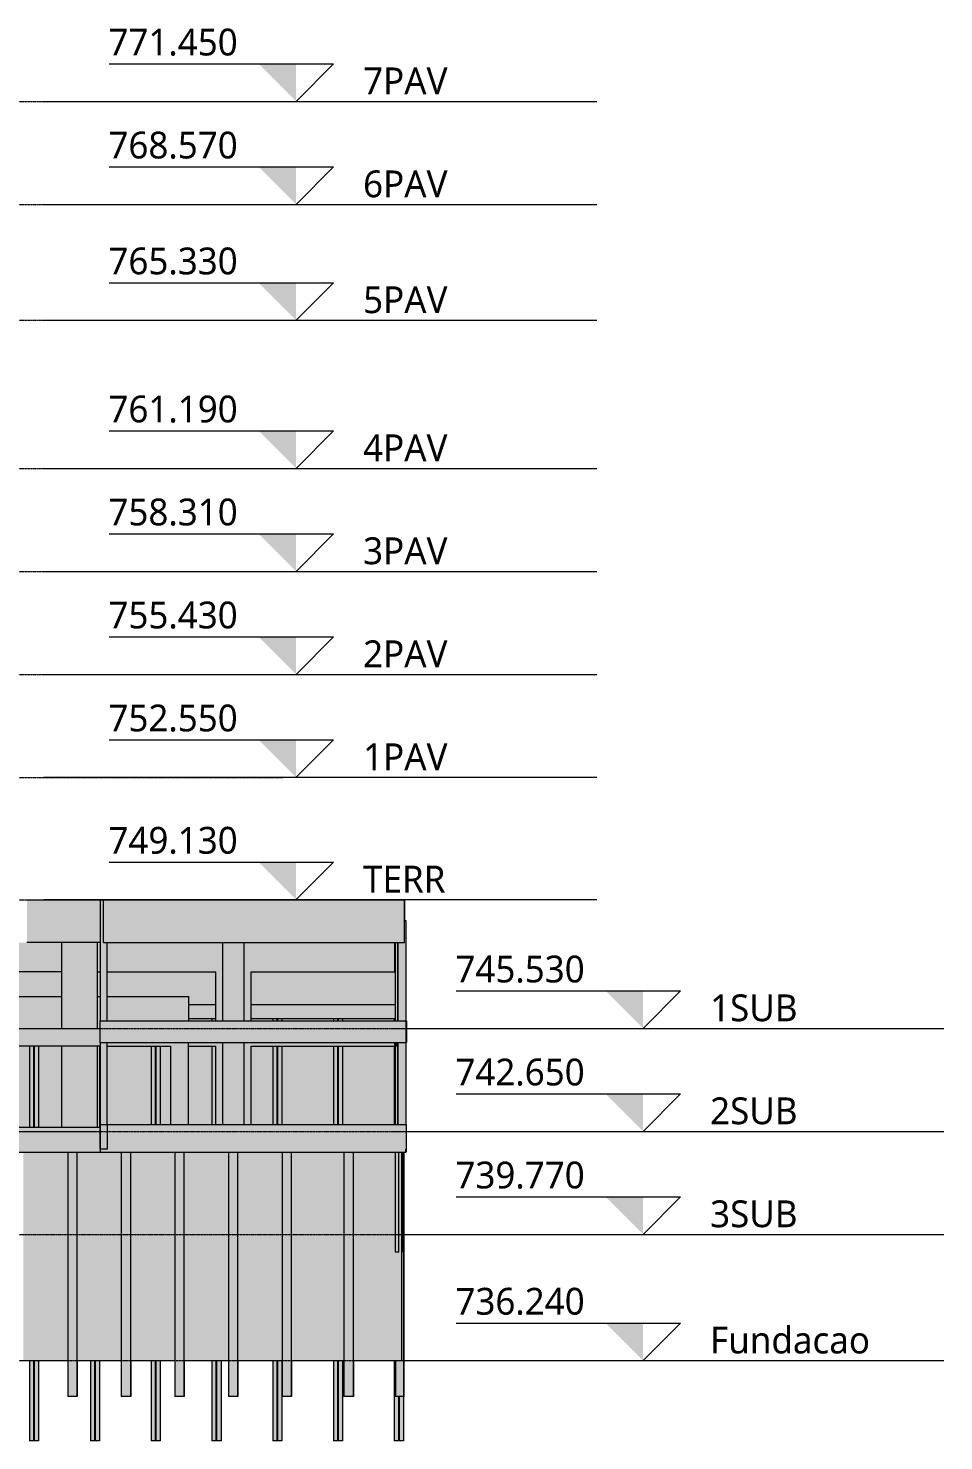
# Model space of a CAD drawing. Header units: centimetres. Extents: x -1475 to 26035, y -1239 to 84208.
# Drawn here: x 16246 to 18806, y 73400 to 77350 of the extents above; entities that cross this region are included whole.
import ezdxf

# ---------------------------------------------------------------- set-up
doc = ezdxf.new("R2010")
doc.units = ezdxf.units.CM
doc.linetypes.add('Centro', pattern=[3.175, 0.635, -0.47625, 1.5875, -0.47625])
for name, color, linetype, lineweight in [('A-FLOR-LEVL', 7, 'Continuous', 9), ('A-WALL', 7, 'Continuous', 9), ('S-BEAM', 7, 'Continuous', 9), ('S-COLS', 7, 'Continuous', 9), ('S-FNDN', 7, 'Continuous', 9)]:
    doc.layers.add(name, color=color, linetype=linetype, lineweight=lineweight)
doc.styles.add('Gadugi_6', font='gadugi.ttf', dxfattribs={"height": 75})

# ---------------------------------------------------------------- blocks, each defined once
blk = doc.blocks.new('Estaca W Gerdau - W250X73-V4-CT202 - CORTE ESQ_ DINF')
at = {"layer": 'S-FNDN', "true_color": 0xacb7d2}
for points in [[(473.6, 73524), (499, 73524), (499, 74207), (473.6, 74207), (473.6, 73528.9)], [(499, 73524), (499.9, 73524), (499.9, 73624), (499, 73624), (499, 73528.9)], [(499.9, 73524), (500, 73524), (499.9, 73528.9)]]:
    blk.add_hatch(color=9, dxfattribs=at).paths.add_polyline_path(points, flags=0)
at = {"layer": 'S-FNDN'}
for p, q in [((473.6, 74207), (473.6, 73524)), ((499, 74207), (499, 73524)), ((499, 74207), (499, 73524)), ((499.9, 73624), (499.9, 73524)), ((500, 73524), (500, 73624)), ((499, 73524), (473.6, 73524)), ((499.9, 73524), (499, 73524)), ((499, 73524), (499, 73524)), ((500, 73524), (499.9, 73524))]:
    blk.add_line(p, q, dxfattribs=at)
blk = doc.blocks.new('Estaca W Gerdau - W250X73-V5-CT202 - CORTE ESQ_ DINF')
at = {"layer": 'S-FNDN', "true_color": 0xacb7d2}
for points in [[(1073.2, 73524), (1098.5, 73524), (1098.5, 74207), (1073.2, 74207), (1073.2, 73624)], [(1099.5, 73524), (1099.5, 73624), (1098.6, 73624), (1098.6, 73524)]]:
    blk.add_hatch(color=9, dxfattribs=at).paths.add_polyline_path(points, flags=0)
at = {"layer": 'S-FNDN'}
for p, q in [((1073.2, 74207), (1073.2, 73524)), ((1098.5, 74207), (1098.5, 73524)), ((1098.6, 74207), (1098.6, 73524)), ((1099.5, 73624), (1099.5, 73524)), ((1099.5, 73524), (1099.5, 73624)), ((1098.5, 73524), (1073.2, 73524)), ((1099.5, 73524), (1098.5, 73524)), ((1098.6, 73524), (1098.5, 73524)), ((1099.5, 73524), (1099.5, 73524))]:
    blk.add_line(p, q, dxfattribs=at)
blk = doc.blocks.new('Estaca W Gerdau - W250X73-3510941-CT202 - CORTE ESQ_ DINF')
at = {"layer": 'S-FNDN', "true_color": 0xacb7d2}
for points in [[(2607.3, 73524), (2610.3, 73524), (2610.3, 74207), (2607.9, 74207), (2607.4, 73927), (2607.3, 73927), (2607.3, 73624), (2590.3, 73624), (2590.3, 73524), (2606.6, 73524)], [(2611.4, 73524), (2611.6, 73524), (2611.4, 74207), (2610.3, 74207), (2610.3, 73524), (2611, 73524)], [(2613, 73524), (2613, 74207), (2611.6, 74207), (2611.6, 73524)], [(2587.6, 73524), (2589.1, 73524), (2589.1, 73624), (2587.6, 73624)], [(2589.2, 73524), (2590.3, 73524), (2590.2, 73624), (2589.1, 73624), (2589.1, 73524)]]:
    blk.add_hatch(color=9, dxfattribs=at).paths.add_polyline_path(points, flags=0)
at = {"layer": 'S-FNDN'}
for p, q in [((2611.6, 74207), (2611.6, 73524)), ((2613, 74207), (2613, 73524)), ((2587.6, 73624), (2587.6, 73524)), ((2587.6, 73524), (2587.6, 73624)), ((2589.1, 73624), (2589.1, 73524)), ((2589.1, 73524), (2587.6, 73524)), ((2587.6, 73524), (2587.6, 73524)), ((2590.3, 73524), (2589, 73524)), ((2610.3, 73524), (2590.3, 73524)), ((2611.6, 73524), (2610.3, 73524)), ((2613, 73524), (2611.6, 73524)), ((2611.6, 73524), (2611.6, 73524))]:
    blk.add_line(p, q, dxfattribs=at)
blk = doc.blocks.new('Estaca W Gerdau - W250X73-3554793-CT202 - CORTE ESQ_ DINF')
at = {"layer": 'S-FNDN', "true_color": 0xacb7d2}
h = blk.add_hatch(color=9, dxfattribs=at)
h.paths.add_polyline_path([(1591.432686, 73400), (1591.432686, 73624), (1566.032686, 73624), (1566.032686, 73400)], flags=0)
h.paths.add_polyline_path([(1581.881066, 74277.002), (1591.432686, 74277.002), (1591.432686, 74503.003), (1566.032686, 74503.003), (1566.032686, 74277.002)], flags=0)
at = {"layer": 'S-FNDN'}
for p, q in [((1566.032686, 74503.003), (1566.032686, 74277.002)), ((1578.335811, 74277.002), (1578.335811, 74503.003)), ((1579.129561, 74503.003), (1579.129561, 74277.002)), ((1591.432686, 74503.003), (1591.432686, 74277.002)), ((1566.032686, 73624), (1566.032686, 73400)), ((1578.335811, 73400), (1578.335811, 73624)), ((1579.129561, 73624), (1579.129561, 73400)), ((1591.432686, 73624), (1591.432686, 73400)), ((1591.432686, 73400), (1566.032686, 73400))]:
    blk.add_line(p, q, dxfattribs=at)
blk = doc.blocks.new('Estaca W Gerdau - W250X73-V10-CT202 - CORTE ESQ_ DINF')
at = {"layer": 'S-FNDN', "true_color": 0xacb7d2}
h = blk.add_hatch(color=9, dxfattribs=at)
h.paths.add_polyline_path([(1761.4, 73400), (1761.4, 73624), (1736, 73624), (1736, 73400)], flags=0)
h.paths.add_polyline_path([(1761.4, 74277), (1761.4, 74503), (1755.8, 74503), (1755.8, 74277)], flags=0)
at = {"layer": 'S-FNDN'}
for p, q in [((1761.4, 74503), (1761.4, 74277)), ((1736, 73624), (1736, 73400)), ((1748.3, 73400), (1748.3, 73624)), ((1749.1, 73624), (1749.1, 73400)), ((1761.4, 73624), (1761.4, 73400)), ((1761.4, 73400), (1736, 73400))]:
    blk.add_line(p, q, dxfattribs=at)
blk = doc.blocks.new('Estaca W Gerdau - W250X73-V11-CT202 - CORTE ESQ_ DINF')
at = {"layer": 'S-FNDN', "true_color": 0xacb7d2}
h = blk.add_hatch(color=9, dxfattribs=at)
h.paths.add_polyline_path([(1931.432686, 73400), (1931.432686, 73624), (1906.032686, 73624), (1906.032686, 73400)], flags=0)
h.paths.add_polyline_path([(1931.432686, 74284.002), (1931.432686, 74503.003), (1906.032686, 74503.003), (1906.032686, 74284.002)], flags=0)
at = {"layer": 'S-FNDN'}
for p, q in [((1906.032686, 74503.003), (1906.032686, 74284.002)), ((1918.335811, 74284.002), (1918.335811, 74503.003)), ((1919.129561, 74503.003), (1919.129561, 74284.002)), ((1931.432686, 74503.003), (1931.432686, 74284.002)), ((1906.032686, 73624), (1906.032686, 73400)), ((1918.335811, 73400), (1918.335811, 73624)), ((1919.129561, 73624), (1919.129561, 73400)), ((1931.432686, 73624), (1931.432686, 73400)), ((1931.432686, 73400), (1906.032686, 73400))]:
    blk.add_line(p, q, dxfattribs=at)
blk = doc.blocks.new('Estaca W Gerdau - W250X73-V12-CT202 - CORTE ESQ_ DINF')
at = {"layer": 'S-FNDN', "true_color": 0xacb7d2}
h = blk.add_hatch(color=9, dxfattribs=at)
h.paths.add_polyline_path([(2101.4, 73400), (2101.4, 73624), (2076, 73624), (2076, 73400)], flags=0)
h.paths.add_polyline_path([(2076, 74284), (2085.8, 74284), (2085.8, 74503), (2076, 74503), (2076, 74285.4)], flags=0)
h.paths.add_polyline_path([(2076, 74574), (2085.8, 74574), (2085.8, 74580), (2076, 74580)], flags=0)
at = {"layer": 'S-FNDN'}
for p, q in [((2076, 74580), (2076, 74574)), ((2076, 74503), (2076, 74284)), ((2076, 73624), (2076, 73400)), ((2088.3, 73400), (2088.3, 73624)), ((2089.1, 73624), (2089.1, 73400)), ((2101.4, 73624), (2101.4, 73400)), ((2101.4, 73400), (2076, 73400))]:
    blk.add_line(p, q, dxfattribs=at)
blk = doc.blocks.new('Estaca W Gerdau - W250X73-V13-CT202 - CORTE ESQ_ DINF')
at = {"layer": 'S-FNDN', "true_color": 0xacb7d2}
h = blk.add_hatch(color=9, dxfattribs=at)
h.paths.add_polyline_path([(2271.432686, 73400), (2271.432686, 73624), (2246.032686, 73624), (2246.032686, 73400)], flags=0)
h.paths.add_polyline_path([(2246.032686, 74284.002), (2271.432686, 74284.002), (2271.432686, 74503.003), (2246.032686, 74503.003), (2246.032686, 74378.30451)], flags=0)
h.paths.add_polyline_path([(2246.032686, 74574.003), (2271.432686, 74574.003), (2271.432686, 74580.003), (2246.032686, 74580.003)], flags=0)
at = {"layer": 'S-FNDN'}
for p, q in [((2246.032686, 74580.003), (2246.032686, 74574.003)), ((2258.335811, 74574.003), (2258.335811, 74580.003)), ((2259.129561, 74580.003), (2259.129561, 74574.003)), ((2271.432686, 74580.003), (2271.432686, 74574.003)), ((2246.032686, 74503.003), (2246.032686, 74284.002)), ((2258.335811, 74284.002), (2258.335811, 74503.003)), ((2259.129561, 74503.003), (2259.129561, 74284.002)), ((2271.432686, 74503.003), (2271.432686, 74284.002)), ((2246.032686, 73624), (2246.032686, 73400)), ((2258.335811, 73400), (2258.335811, 73624)), ((2259.129561, 73624), (2259.129561, 73400)), ((2271.432686, 73624), (2271.432686, 73400)), ((2271.432686, 73400), (2246.032686, 73400))]:
    blk.add_line(p, q, dxfattribs=at)
blk = doc.blocks.new('Estaca W Gerdau - W250X73-V16-CT202 - CORTE ESQ_ DINF')
at = {"layer": 'S-FNDN', "true_color": 0xacb7d2}
h = blk.add_hatch(color=9, dxfattribs=at)
h.paths.add_polyline_path([(2611.4, 73400), (2611, 73524), (2587.6, 73524), (2587.6, 73624), (2586, 73624), (2586, 73400)], flags=0)
h.paths.add_polyline_path([(2586.2, 74284), (2587.9, 74284), (2587.9, 74514), (2586.2, 74514), (2586, 74284)], flags=0)
h.paths.add_polyline_path([(2587.9, 74574), (2587.5, 74580), (2586, 74580), (2586, 74574), (2587.5, 74574)], flags=0)
at = {"layer": 'S-FNDN'}
for p, q in [((2586, 74580), (2586, 74574)), ((2586, 74503), (2586, 74284)), ((2586, 73624), (2586, 73400)), ((2598.3, 73400), (2598.3, 73524)), ((2599.1, 73524), (2599.1, 73400)), ((2611.4, 73524), (2611.4, 73400)), ((2611.4, 73400), (2586, 73400))]:
    blk.add_line(p, q, dxfattribs=at)
blk = doc.blocks.new('Nível - NÍVEL - CORTE ESQUEMÁTICO-903305-CT202 - CORTE ESQ_ DINF')
at = {"layer": 'A-FLOR-LEVL'}
blk.add_hatch(color=256, dxfattribs=at).paths.add_polyline_path([(2311.4, 76962.2), (2311.4, 76857.1), (2206.3, 76962.2)], flags=0)
for p, q in [((1788.5, 76962.2), (2416.4, 76962.2)), ((2311.4, 76857.1), (2416.4, 76962.2)), ((1605.9, 76857.1), (3152.1, 76857.1))]:
    blk.add_line(p, q, dxfattribs=at)

msp = doc.modelspace()

# ---------------------------------------------------------------- hatches: boundary and pattern name
at = {"layer": 'A-WALL', "true_color": 0xc0c0c0}
h = msp.add_hatch(color=9, dxfattribs=at)
h.paths.add_polyline_path([(16249.8, 74277), (16249.8, 74503), (16202.51, 74503), (16202.51, 74277)], flags=0)
h.paths.add_polyline_path([(16275.2, 74277), (16339.51, 74277), (16339.51, 74503), (16275.2, 74503), (16275.2, 74378.3)], flags=0)
h.paths.add_polyline_path([(16446.84, 74277), (16447.43, 74277), (16447.07, 74503), (16445.2, 74503), (16445.2, 74277)], flags=0)
h.paths.add_polyline_path([(16466.51, 74284), (16589.8, 74284), (16589.8, 74503), (16466.43, 74503), (16466.43, 74284)], flags=0)
h.paths.add_polyline_path([(16615.2, 74284), (16644.01, 74284), (16644.01, 74503), (16615.2, 74503), (16615.2, 74378.3)], flags=0)
h.paths.add_polyline_path([(16694.01, 74284), (16759.8, 74284), (16759.8, 74503), (16694.01, 74503), (16694.01, 74378.3)], flags=0)
h.paths.add_polyline_path([(16869.51, 74284), (16929.8, 74284), (16929.8, 74503), (16869.51, 74503), (16869.51, 74378.3)], flags=0)
h.paths.add_polyline_path([(16955.2, 74284), (17099.8, 74284), (17099.8, 74503), (16955.2, 74503), (16955.2, 74378.3)], flags=0)
h.paths.add_polyline_path([(17125.2, 74284), (17269.8, 74284), (17269.8, 74503), (17125.2, 74503), (17125.2, 74332.62)], flags=0)
h.paths.add_polyline_path([(17269.8, 74574), (17269.8, 74580), (17125.2, 74580), (17125.2, 74574), (17193.02, 74574)], flags=0)
h.paths.add_polyline_path([(16929.8, 74574), (16929.8, 74580), (16869.51, 74580), (16869.51, 74574), (16924.33, 74574)], flags=0)
h.paths.add_polyline_path([(16694.01, 74574), (16759.8, 74574), (16759.8, 74580), (16694.01, 74580)], flags=0)
h.paths.add_polyline_path([(16955.2, 74574), (17099.8, 74574), (17099.8, 74580), (16955.2, 74580)], flags=0)
h = msp.add_hatch(color=9, dxfattribs=at)
h.paths.add_polyline_path([(15338.15, 73624), (15457.14, 73624), (15457.14, 74207), (15338.15, 74207), (15338.15, 73824.62)], flags=0)
h.paths.add_polyline_path([(15482.58, 73624), (15607, 73624), (15606.96, 74207), (15482.58, 74207), (15482.58, 73824.62)], flags=0)
h.paths.add_polyline_path([(15632.43, 73624), (15756.93, 73624), (15756.93, 74207), (15632.43, 74207), (15632.43, 73640.06)], flags=0)
h.paths.add_polyline_path([(15782.36, 73624), (15906.82, 73624), (15906.82, 74207), (15782.36, 74207), (15782.36, 73640.06)], flags=0)
h.paths.add_polyline_path([(16466.07, 73624), (16466.07, 74207), (16447.51, 74207), (16447.29, 74207), (16381.92, 74207), (16381.92, 73624), (16453.84, 73624)], flags=0)
h.paths.add_polyline_path([(16356.49, 73624), (16356.49, 74207), (16232.03, 74207), (16232.03, 73624), (16265.64, 73624)], flags=0)
h.paths.add_polyline_path([(15932.25, 73624), (16056.71, 73624), (16056.71, 74207), (15932.25, 74207), (15932.25, 73824.62)], flags=0)
h.paths.add_polyline_path([(16082.14, 73624), (16206.6, 73624), (16206.6, 74207), (16082.14, 74207), (16082.14, 73824.62)], flags=0)
h = msp.add_hatch(color=9, dxfattribs=at)
h.paths.add_polyline_path([(16466.07, 73624), (16506.38, 73624), (16506.38, 74207), (16466.07, 74207), (16466.07, 73640.06)], flags=0)
h.paths.add_polyline_path([(16531.81, 73624), (16656.27, 73624), (16656.27, 74207), (16531.81, 74207), (16531.81, 73640.06)], flags=0)
h.paths.add_polyline_path([(17206.62, 73624), (17290.38, 73624), (17290.38, 74207), (17282.13, 74207), (17282.13, 73927), (17272.63, 73927), (17272.63, 74207), (17154.36, 74207), (17154.36, 73624)], flags=0)
h.paths.add_polyline_path([(17128.92, 73624), (17128.92, 74207), (16981.48, 74207), (16981.48, 73624), (17112.52, 73624)], flags=0)
h.paths.add_polyline_path([(16681.7, 73624), (16806.16, 73624), (16806.16, 74207), (16681.7, 74207), (16681.7, 73824.62)], flags=0)
h.paths.add_polyline_path([(16831.59, 73624), (16956.05, 73624), (16956.05, 74207), (16831.59, 74207), (16831.59, 73824.62)], flags=0)
h = msp.add_hatch(color=9, dxfattribs=at)
h.paths.add_polyline_path([(17272.63, 73927), (17282.13, 73927), (17281.87, 74207), (17272.63, 74207), (17272.63, 74009.18)], flags=0)
h.paths.add_polyline_path([(17291.63, 73927), (17291.63, 74207), (17290.39, 74207), (17290.39, 73977), (17291.18, 73977), (17291.18, 73927)], flags=0)
msp.add_hatch(color=9, dxfattribs=at).paths.add_polyline_path([(17290.38, 73624), (17291.03, 73624), (17291.03, 73927), (17290.38, 73927), (17290.38, 73640.06)], flags=0)
at = {"layer": 'S-BEAM', "true_color": 0xc0c0c0}
for points in [[(16439.51, 74793), (16447.43, 74793.02), (16447.43, 74913), (16242.51, 74913), (16242.51, 74793), (16389.34, 74793)], [(17112.52, 74793), (17297.81, 74793), (17297.81, 74913), (16456.32, 74913), (16456.32, 74793), (16924.33, 74793)], [(17297.81, 74793), (17298.14, 74793), (17297.81, 74840.35)], [(16202.51, 74553), (16339.51, 74553), (16339.51, 74642), (16194.01, 74642), (16194.01, 74553)], [(16675.01, 74574), (16694.01, 74574), (16694.01, 74642), (16675.01, 74642), (16675.01, 74580)], [(17112.52, 74514), (17302.81, 74514), (17302.81, 74574), (16447.07, 74574), (16447.07, 74514), (16924.33, 74514)], [(17303.18, 74514), (17303.54, 74514), (17303.18, 74574)], [(16447.43, 74503), (16447.07, 74553), (16106.51, 74553), (16106.51, 74503), (16447.07, 74503)], [(16694.01, 74503), (16769.51, 74503), (16769.51, 74514), (16694.01, 74514)], [(16955.2, 74503), (17270, 74503), (17269.8, 74514), (16869.51, 74514), (16869.51, 74503), (16929.8, 74503)], [(17271.78, 74503), (17273.38, 74503), (17273.05, 74514), (17271.78, 74514)], [(17279.07, 74503), (17279.07, 74514), (17273.38, 74514), (17273.38, 74503)], [(15795.16, 74207), (16446.84, 74207), (16446.84, 74265), (15337.92, 74265), (15338.15, 74207), (15701.06, 74207)], [(16106.51, 74265), (16447.43, 74265.01), (16447.43, 74277), (15839.51, 74277), (15839.51, 74265), (16077.45, 74265)], [(16981.43, 74207), (17301.95, 74207), (17301.95, 74284), (16447.51, 74284), (16447.51, 74207), (16956.05, 74207)], [(17303.14, 74215), (17303.21, 74215), (17303.18, 74284), (17301.95, 74284), (17301.95, 74215)], [(17301.95, 74207), (17303.14, 74207), (17303.14, 74215), (17301.95, 74215)], [(17291.03, 73927), (17291.18, 73927), (17291, 73977), (17290.38, 73977), (17290.39, 73927)]]:
    msp.add_hatch(color=9, dxfattribs=at).paths.add_polyline_path(points, flags=0)
h = msp.add_hatch(color=9, dxfattribs=at)
h.paths.add_polyline_path([(16183.51, 74711), (16339.51, 74711), (16339.51, 74793), (16183.51, 74793), (16183.51, 74747.43)], flags=0)
h.paths.add_polyline_path([(16547.94, 74711), (16769.51, 74711), (16769.51, 74793), (16466.43, 74793), (16466.43, 74711)], flags=0)
h.paths.add_polyline_path([(17270, 74711), (17270, 74793), (16869.51, 74793), (16869.51, 74711), (17145.31, 74711)], flags=0)
h.paths.add_polyline_path([(16439.51, 74711), (16447.43, 74711), (16447.43, 74793), (16439.51, 74793), (16439.51, 74713.67)], flags=0)
h = msp.add_hatch(color=9, dxfattribs=at)
h.paths.add_polyline_path([(16769.51, 74620), (16769.51, 74711), (16466.43, 74711), (16466.43, 74642), (16694.01, 74642), (16694.01, 74620), (16736.13, 74620)], flags=0)
h.paths.add_polyline_path([(17270, 74620), (17271.68, 74620), (17271.53, 74723), (17270, 74723), (17270, 74711), (16869.51, 74711), (16869.51, 74620), (17112.52, 74620)], flags=0)
h.paths.add_polyline_path([(16447.43, 74642), (16447.43, 74711), (16439.51, 74711), (16439.51, 74642)], flags=0)
h.paths.add_polyline_path([(16202.51, 74642), (16339.51, 74642), (16339.51, 74711), (16202.51, 74711)], flags=0)
h = msp.add_hatch(color=9, dxfattribs=at)
h.paths.add_polyline_path([(16644.01, 74503), (16644.01, 74514), (16466.43, 74514), (16466.43, 74503), (16578.16, 74503)], flags=0)
h.paths.add_polyline_path([(16447.07, 74553), (16447.43, 74642), (16439.51, 74642), (16439.51, 74553)], flags=0)
h.paths.add_polyline_path([(16547.94, 74574), (16675.01, 74574), (16675.01, 74642), (16466.43, 74642), (16466.43, 74574), (16537.83, 74574)], flags=0)
h = msp.add_hatch(color=9, dxfattribs=at)
h.paths.add_polyline_path([(17271.68, 74580), (17271.34, 74620), (16869.51, 74620), (16869.51, 74580), (17271.26, 74580)], flags=0)
h.paths.add_polyline_path([(16736.13, 74580), (16769.51, 74580), (16769.51, 74620), (16694.01, 74620), (16694.01, 74580)], flags=0)
at = {"layer": 'S-COLS', "true_color": 0xc0c0c0}
for points in [[(16456.32, 74574), (16466.43, 74574), (16466.43, 74793), (16456.32, 74793), (16456.32, 74913), (16447.43, 74912.98), (16447.43, 74574)], [(17290.39, 74284), (17303.18, 74284), (17302.81, 74854), (17298.14, 74854), (17297.81, 74793), (17279.18, 74793), (17279.18, 74574), (17303.09, 74574), (17302.81, 74514), (17279.18, 74514), (17279.18, 74284), (17290.38, 74284)], [(16359.74, 74553), (16439.51, 74553), (16439.51, 74793), (16339.51, 74793), (16339.51, 74553)], [(16849.51, 74574), (16849.51, 74793), (16789.51, 74793), (16789.51, 74574), (16844.49, 74574)], [(17279.07, 74574), (17279.18, 74574), (17279.07, 74580)], [(16439.51, 74277), (16439.51, 74503), (16339.51, 74503), (16339.51, 74277), (16359.74, 74277)], [(16447.51, 74265), (16447.51, 74284), (16466.43, 74284), (16466.43, 74514), (16447.43, 74514), (16447.43, 74265)], [(16694.01, 74284), (16694.01, 74514), (16644.01, 74514), (16644.01, 74284)], [(16849.51, 74284), (16849.51, 74514), (16789.51, 74514), (16789.51, 74284)]]:
    msp.add_hatch(color=9, dxfattribs=at).paths.add_polyline_path(points, flags=0)
h = msp.add_hatch(color=9, dxfattribs=at)
h.paths.add_polyline_path([(16789.51, 74284), (16789.51, 74514), (16769.51, 74514), (16769.51, 74284), (16785.2, 74284)], flags=0)
h.paths.add_polyline_path([(16869.51, 74284), (16869.51, 74514), (16849.51, 74514), (16849.51, 74284)], flags=0)
h.paths.add_polyline_path([(16869.51, 74574), (16869.51, 74793), (16849.51, 74793), (16849.51, 74574), (16856.22, 74574)], flags=0)
h.paths.add_polyline_path([(16789.51, 74574), (16789.51, 74793), (16769.51, 74793), (16769.51, 74574), (16785.2, 74574)], flags=0)
h = msp.add_hatch(color=9, dxfattribs=at)
h.paths.add_polyline_path([(17276.68, 74284), (17279.07, 74284), (17279.07, 74503), (17271.78, 74503), (17271.78, 74284), (17275.57, 74284)], flags=0)
h.paths.add_polyline_path([(17271.78, 74574), (17279.07, 74574), (17279.07, 74793), (17271.78, 74793), (17271.78, 74580)], flags=0)
h = msp.add_hatch(color=9, dxfattribs=at)
h.paths.add_polyline_path([(17271.71, 74284), (17271.78, 74284), (17271.68, 74284)], flags=0)
h.paths.add_polyline_path([(17271.68, 74574), (17271.78, 74574), (17271.68, 74580)], flags=0)

# ---------------------------------------------------------------- linework, layer by layer
at = {"layer": 'A-FLOR-LEVL', "linetype": 'Centro'}
for p, q in [((13159.76, 77145), (16958.36, 77145)), ((13159.76, 76857), (16958.36, 76857)), ((13159.76, 76533), (16958.36, 76533)), ((13159.76, 76119), (16958.36, 76119)), ((13159.76, 75831), (16958.36, 75831)), ((13159.76, 75543.01), (16958.36, 75543.01)), ((13159.76, 75255.01), (16958.36, 75255.01)), ((13159.76, 74913), (16958.36, 74913)), ((13159.76, 74553), (17928.58, 74553)), ((13159.76, 74265), (17928.58, 74265)), ((13159.76, 73977), (17928.58, 73977)), ((13159.76, 73624), (17928.58, 73624))]:
    msp.add_line(p, q, dxfattribs=at)
at = {"layer": 'A-WALL'}
for p, q in [((16447.51, 74265), (16446.84, 74265)), ((17272.63, 73927), (17272.63, 74207)), ((17282.13, 73927), (17282.13, 74207)), ((17290.38, 73624), (17290.38, 74207)), ((17290.39, 74207), (17290.39, 73977)), ((17291.63, 74207), (17291.63, 73927)), ((17282.13, 73927), (17272.63, 73927)), ((16231.98, 73624), (16356.49, 73624)), ((16381.87, 73624), (16506.38, 73624)), ((16531.76, 73624), (16656.27, 73624)), ((16681.65, 73624), (16806.16, 73624)), ((16831.54, 73624), (16956.05, 73624)), ((16981.43, 73624), (17128.92, 73624)), ((17154.3, 73624), (17291.1, 73624))]:
    msp.add_line(p, q, dxfattribs=at)
at = {"layer": 'S-BEAM'}
for p, q in [((16242.51, 74913), (16447.43, 74913)), ((16456.32, 74793), (16456.32, 74913)), ((16456.32, 74913), (17297.81, 74913)), ((17297.81, 74913), (17298.52, 74913)), ((17297.81, 74793), (17297.81, 74913)), ((17298.52, 74913), (17298.52, 74854)), ((17298.14, 74793), (17298.14, 74854)), ((16447.43, 74793), (16242.51, 74793)), ((16456.32, 74793), (17297.81, 74793)), ((17270, 74793), (17270, 74711)), ((17298.14, 74793), (17297.81, 74793)), ((16339.51, 74711), (16183.51, 74711)), ((16439.51, 74711), (16447.43, 74711)), ((16466.43, 74711), (16769.51, 74711)), ((16869.51, 74711), (17270, 74711)), ((17270, 74723), (17271.78, 74723)), ((16194.01, 74642), (16339.51, 74642)), ((16439.51, 74642), (16447.43, 74642)), ((16466.43, 74642), (16675.01, 74642)), ((16675.01, 74642), (16694.01, 74642)), ((16694.01, 74642), (16694.01, 74574)), ((16694.01, 74620), (16769.51, 74620)), ((16869.51, 74620), (17271.78, 74620)), ((16447.07, 74514), (16447.07, 74574)), ((16447.07, 74574), (17302.81, 74574)), ((16769.51, 74580), (16694.01, 74580)), ((17271.78, 74580), (16869.51, 74580)), ((17302.81, 74514), (17302.81, 74574)), ((17302.81, 74574), (17303.09, 74574)), ((17303.09, 74574), (17303.09, 74514)), ((17303.18, 74574), (17303.54, 74574)), ((17303.54, 74574), (17303.54, 74514)), ((16106.51, 74553), (16447.07, 74553)), ((16447.43, 74503), (16106.51, 74503)), ((16447.07, 74514), (17302.81, 74514)), ((16466.43, 74503), (16644.01, 74503)), ((16694.01, 74503), (16769.51, 74503)), ((16869.51, 74503), (17270, 74503)), ((17270, 74514), (17270, 74503)), ((17271.78, 74514), (17271.78, 74503)), ((17271.78, 74503), (17273.38, 74503)), ((17273.38, 74503), (17273.38, 74514)), ((17279.18, 74503), (17273.38, 74503)), ((17303.09, 74514), (17302.81, 74514)), ((17303.54, 74514), (17303.18, 74514)), ((15337.92, 74265), (16446.84, 74265)), ((15839.51, 74277), (16447.43, 74277)), ((16446.84, 74265), (16446.84, 74207)), ((16447.51, 74284), (16466.51, 74284)), ((16447.51, 74215), (16447.51, 74284)), ((16447.51, 74284), (17301.95, 74284)), ((16447.51, 74284), (16447.51, 74207)), ((16466.51, 74284), (16466.51, 74215)), ((17301.95, 74284), (17303.21, 74284)), ((17303.21, 74284), (17303.21, 74215)), ((15337.92, 74207), (16446.84, 74207)), ((16466.51, 74215), (16447.51, 74215)), ((16447.51, 74207), (17301.95, 74207)), ((17303.21, 74215), (17301.95, 74215)), ((17301.95, 74207), (17301.95, 74215)), ((17303.14, 74207), (17301.95, 74207)), ((17303.14, 74215), (17303.14, 74207)), ((17290.38, 73977), (17291.18, 73977)), ((17290.38, 73927), (17290.38, 73977)), ((17291.18, 73977), (17291.18, 73927)), ((17291.18, 73927), (17290.38, 73927))]:
    msp.add_line(p, q, dxfattribs=at)
at = {"layer": 'S-COLS'}
for p, q in [((16447.43, 74913), (16447.43, 74574)), ((16456.32, 74913), (16447.43, 74913)), ((17303.18, 74854), (17298.14, 74854)), ((17303.18, 74284), (17303.18, 74854)), ((16339.51, 74793), (16339.51, 74553)), ((16439.51, 74553), (16439.51, 74793)), ((16466.43, 74574), (16466.43, 74793)), ((16789.51, 74793), (16789.51, 74574)), ((16849.51, 74574), (16849.51, 74793)), ((17271.68, 74793), (17271.68, 74574)), ((17271.78, 74793), (17271.78, 74574)), ((17279.07, 74793), (17279.07, 74574)), ((17279.18, 74793), (17279.18, 74574)), ((16769.51, 74711), (16769.51, 74574)), ((16869.51, 74574), (16869.51, 74711)), ((16339.51, 74503), (16339.51, 74277)), ((16439.51, 74277), (16439.51, 74503)), ((16447.43, 74514), (16447.43, 74265)), ((16466.43, 74284), (16466.43, 74514)), ((16644.01, 74503), (16644.01, 74284)), ((16694.01, 74284), (16694.01, 74514)), ((16769.51, 74503), (16769.51, 74284)), ((16789.51, 74514), (16789.51, 74284)), ((16849.51, 74284), (16849.51, 74514)), ((16869.51, 74284), (16869.51, 74503)), ((17271.68, 74503), (17271.68, 74284)), ((17271.78, 74514), (17271.78, 74284)), ((17279.07, 74514), (17279.07, 74284)), ((17279.18, 74514), (17279.18, 74284)), ((16447.51, 74265), (16447.43, 74265))]:
    msp.add_line(p, q, dxfattribs=at)

# ---------------------------------------------------------------- block references
at = {"layer": 'A-FLOR-LEVL'}
for p in [(14683.76, 288), (14683.76, 0), (14683.76, -324), (14683.76, -738), (14683.76, -1026), (14683.76, -1314), (14683.76, -1602), (14683.76, -1944), (15653.99, -2304), (15653.99, -2592), (15653.99, -2880), (15653.99, -3233)]:
    msp.add_blockref('Nível - NÍVEL - CORTE ESQUEMÁTICO-903305-CT202 - CORTE ESQ_ DINF', p, dxfattribs=at)
at = {"layer": 'S-FNDN'}
for name, p in [('Estaca W Gerdau - W250X73-V12-CT202 - CORTE ESQ_ DINF', (14683.76, 0)), ('Estaca W Gerdau - W250X73-V13-CT202 - CORTE ESQ_ DINF', (14683.76, 0)), ('Estaca W Gerdau - W250X73-V13-CT202 - CORTE ESQ_ DINF', (14853.76, 0)), ('Estaca W Gerdau - W250X73-V16-CT202 - CORTE ESQ_ DINF', (14683.76, 0)), ('Estaca W Gerdau - W250X73-3554793-CT202 - CORTE ESQ_ DINF', (14683.76, 0)), ('Estaca W Gerdau - W250X73-V10-CT202 - CORTE ESQ_ DINF', (14683.76, 0)), ('Estaca W Gerdau - W250X73-V11-CT202 - CORTE ESQ_ DINF', (14683.76, 0)), ('Estaca W Gerdau - W250X73-V4-CT202 - CORTE ESQ_ DINF', (15882.87, 0)), ('Estaca W Gerdau - W250X73-V4-CT202 - CORTE ESQ_ DINF', (16032.76, 0)), ('Estaca W Gerdau - W250X73-V4-CT202 - CORTE ESQ_ DINF', (16182.65, 0)), ('Estaca W Gerdau - W250X73-V4-CT202 - CORTE ESQ_ DINF', (16332.54, 0)), ('Estaca W Gerdau - W250X73-V5-CT202 - CORTE ESQ_ DINF', (15882.88, 0)), ('Estaca W Gerdau - W250X73-V4-CT202 - CORTE ESQ_ DINF', (16655.31, 0)), ('Estaca W Gerdau - W250X73-3510941-CT202 - CORTE ESQ_ DINF', (14683.76, 0))]:
    msp.add_blockref(name, p, dxfattribs=at)

# ---------------------------------------------------------------- texts
at = {"layer": 'A-FLOR-LEVL', "char_height": 75, "attachment_point": 1, "style": 'Gadugi_6'}
for s, insert, width in [('771.450', (16470.4, 77348.57), 436.9197), ('7PAV', (17182.52, 77240.05), 304.6412), ('768.570', (16470.4, 77060.57), 436.9197), ('6PAV', (17182.52, 76952.05), 304.6412), ('765.330', (16470.4, 76736.57), 436.9197), ('5PAV', (17182.52, 76628.05), 304.6412), ('761.190', (16470.4, 76322.57), 436.9197), ('4PAV', (17182.52, 76214.05), 304.6412), ('758.310', (16470.4, 76034.57), 436.9197), ('3PAV', (17182.52, 75926.05), 304.6412), ('755.430', (16470.4, 75746.57), 436.9197), ('2PAV', (17182.52, 75638.06), 304.6412), ('752.550', (16470.4, 75458.57), 436.9197), ('1PAV', (17182.52, 75350.06), 304.6412), ('749.130', (16470.4, 75116.57), 436.9197), ('TERR', (17182.52, 75008.05), 284.5991), ('745.530', (17440.62, 74756.57), 436.9197), ('1SUB', (18152.74, 74648.06), 296.6244), ('742.650', (17440.62, 74468.57), 436.9197), ('2SUB', (18152.74, 74360.05), 296.6244), ('739.770', (17440.62, 74180.57), 436.9197), ('3SUB', (18152.74, 74072.05), 296.6244), ('736.240', (17440.62, 73827.57), 436.9197), ('Fundacao', (18152.74, 73719.05), 549.1559)]:
    msp.add_mtext(s, dxfattribs=dict(at, insert=insert, width=width))

doc.saveas('drawing.dxf')
